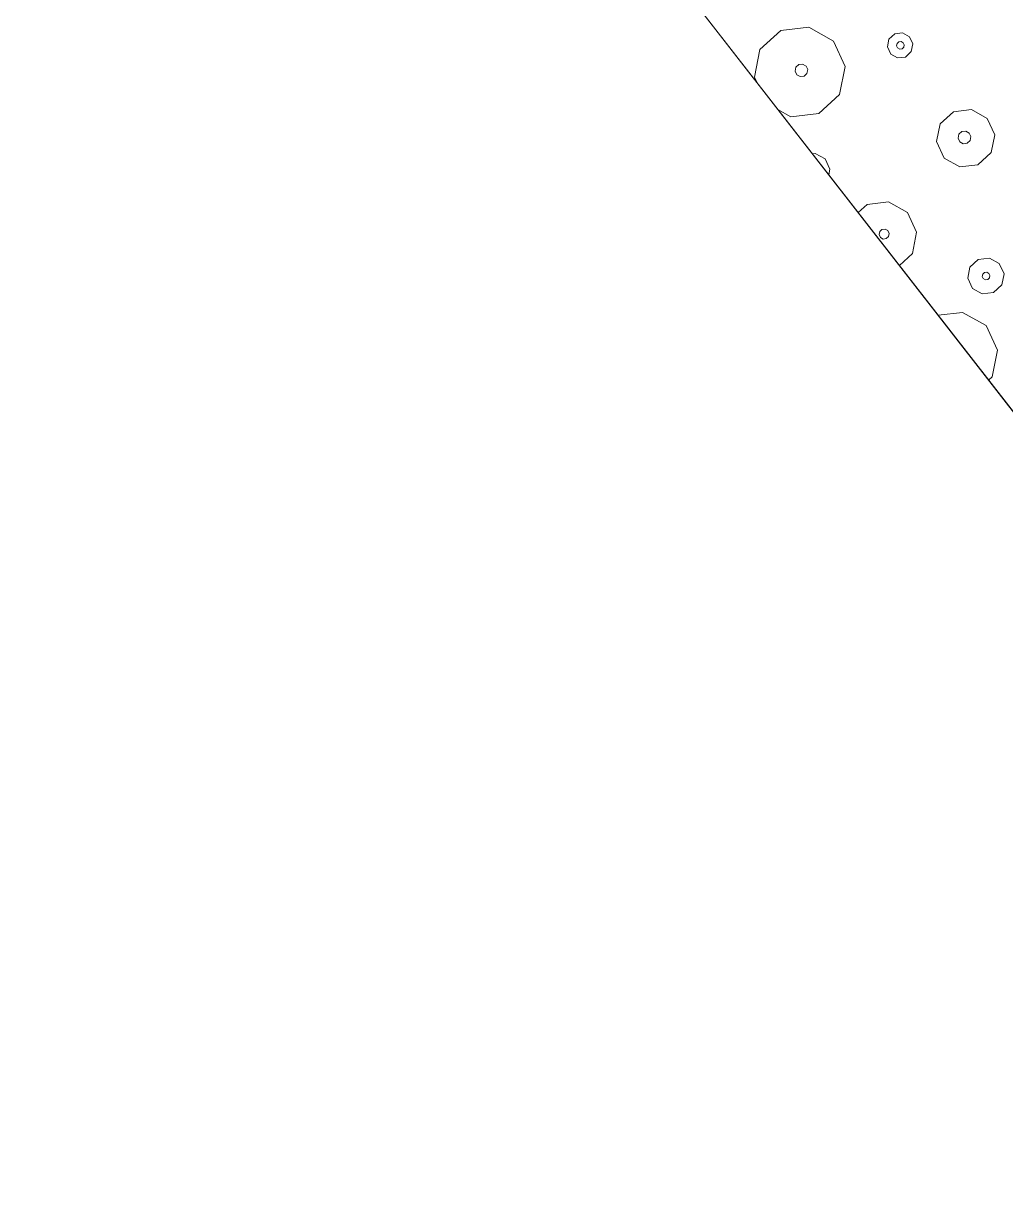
# Model space of a CAD drawing. Header units: metres. Extents: x -2858 to 512, y -1995 to 1252.
# Drawn here: x -582.35 to -578.04, y 421.95 to 427.06 of the extents above; entities that cross this region are included whole.
import ezdxf
from ezdxf.lldxf.tags import DXFTag

# ---------------------------------------------------------------- set-up
doc = ezdxf.new("R2010")
doc.units = ezdxf.units.M
doc.layers.add('Calque commun', color=7, linetype='Continuous')
doc.layers.add('Calque11', color=7, linetype='Continuous')
tags = doc.linetypes.add('HIDDENX2', pattern=[0.75, 0.5, -0.25]).pattern_tags.tags
tags[6:7] = [DXFTag(74, 4), DXFTag(75, 0), DXFTag(340, '0'), DXFTag(46, 1.0), DXFTag(50, 0.0), DXFTag(44, 0.0), DXFTag(45, 0.0)]
tags[4:5] = [DXFTag(74, 4), DXFTag(75, 0), DXFTag(340, '0'), DXFTag(46, 1.0), DXFTag(50, 0.0), DXFTag(44, 0.0), DXFTag(45, 0.0)]

# ---------------------------------------------------------------- blocks, each defined once
blk = doc.blocks.new('geometrebondepartleger')
at = {"layer": 'Calque11', "color": 7, "linetype": 'Continuous', "lineweight": 9}
blk.add_line((150.3457, 147.4392, 79), (130.1803, 35.9078, 79), dxfattribs=at)
blk = doc.blocks.new('pattern')
at = {"layer": 'Calque commun', "color": 54, "linetype": 'Continuous', "lineweight": 9}
for p, q in [((62.9531, 41.8195), (63.0553, 41.8798)), ((63.0553, 41.8798), (63.0761, 41.8778)), ((62.9059, 41.7106), (62.9531, 41.8195)), ((62.9317, 41.5948), (62.9059, 41.7106)), ((62.6846, 41.6184), (62.7272, 41.6436)), ((62.7272, 41.6436), (62.7764, 41.6389)), ((62.7764, 41.6389), (62.8135, 41.6061)), ((62.665, 41.5731), (62.6846, 41.6184)), ((62.7272, 41.5679), (62.7313, 41.5775)), ((62.7313, 41.5775), (62.7402, 41.5827)), ((62.7402, 41.5827), (62.7506, 41.5818)), ((62.7506, 41.5818), (62.7583, 41.5749)), ((62.8135, 41.6061), (62.8242, 41.5579)), ((63.012, 41.5238), (62.9317, 41.5948)), ((62.6757, 41.5248), (62.665, 41.5731)), ((62.7128, 41.4921), (62.6757, 41.5248)), ((62.7294, 41.5578), (62.7272, 41.5679)), ((62.7372, 41.5509), (62.7294, 41.5578)), ((62.7475, 41.5499), (62.7372, 41.5509)), ((62.7565, 41.5552), (62.7475, 41.5499)), ((62.7606, 41.5647), (62.7565, 41.5552)), ((62.7583, 41.5749), (62.7606, 41.5647)), ((62.8242, 41.5579), (62.8046, 41.5125)), ((62.762, 41.4874), (62.7128, 41.4921)), ((62.8046, 41.5125), (62.762, 41.4874)), ((62.2584, 41.1818), (62.3265, 41.2221)), ((62.3265, 41.2221), (62.4052, 41.2146)), ((62.804, 41.2115), (62.8857, 41.2597)), ((62.8857, 41.2597), (62.963, 41.2524)), ((62.2269, 41.1093), (62.2584, 41.1818)), ((62.4052, 41.2146), (62.4646, 41.1622)), ((62.7662, 41.1244), (62.804, 41.2115)), ((62.3342, 41.1093), (62.3491, 41.1181)), ((62.3491, 41.1181), (62.3663, 41.1164)), ((62.3663, 41.1164), (62.3793, 41.105)), ((62.4646, 41.1622), (62.4817, 41.085)), ((62.7869, 41.0317), (62.7662, 41.1244)), ((62.8825, 41.113), (62.888, 41.1257)), ((62.888, 41.1257), (62.8999, 41.1327)), ((62.8999, 41.1327), (62.9137, 41.1314)), ((62.9137, 41.1314), (62.9241, 41.1223)), ((62.9241, 41.1223), (62.9271, 41.1088)), ((62.2441, 41.032), (62.2269, 41.1093)), ((62.3273, 41.0934), (62.3342, 41.1093)), ((62.3311, 41.0765), (62.3273, 41.0934)), ((62.3441, 41.0651), (62.3311, 41.0765)), ((62.3613, 41.0634), (62.3441, 41.0651)), ((62.3762, 41.0722), (62.3613, 41.0634)), ((62.3831, 41.0881), (62.3762, 41.0722)), ((62.3793, 41.105), (62.3831, 41.0881)), ((62.4817, 41.085), (62.4503, 41.0124)), ((62.8855, 41.0995), (62.8825, 41.113)), ((62.8959, 41.0903), (62.8855, 41.0995)), ((62.9096, 41.089), (62.8959, 41.0903)), ((62.9216, 41.0961), (62.9096, 41.089)), ((62.9271, 41.1088), (62.9216, 41.0961)), ((62.3034, 40.9797), (62.2441, 41.032)), ((62.858, 40.9689), (62.7869, 41.0317)), ((62.3822, 40.9722), (62.3034, 40.9797)), ((62.4503, 41.0124), (62.3822, 40.9722)), ((62.9108, 40.9639), (62.858, 40.9689)), ((62.8322, 40.6988), (62.8519, 40.7442)), ((62.8519, 40.7442), (62.8734, 40.7569)), ((62.2011, 40.6493), (62.2309, 40.6669)), ((62.2309, 40.6669), (62.2654, 40.6636)), ((62.2654, 40.6636), (62.2913, 40.6407)), ((62.843, 40.6505), (62.8322, 40.6988)), ((62.1874, 40.6176), (62.2011, 40.6493)), ((62.1949, 40.5838), (62.1874, 40.6176)), ((62.2252, 40.6147), (62.2293, 40.6242)), ((62.2274, 40.6046), (62.2252, 40.6147)), ((62.2352, 40.5977), (62.2274, 40.6046)), ((62.2293, 40.6242), (62.2382, 40.6295)), ((62.2382, 40.6295), (62.2486, 40.6285)), ((62.2486, 40.6285), (62.2563, 40.6217)), ((62.2586, 40.6115), (62.2545, 40.602)), ((62.2563, 40.6217), (62.2586, 40.6115)), ((62.2989, 40.6069), (62.2851, 40.5752)), ((62.2913, 40.6407), (62.2989, 40.6069)), ((62.8526, 40.642), (62.843, 40.6505)), ((62.2208, 40.5609), (62.1949, 40.5838)), ((62.2553, 40.5576), (62.2208, 40.5609)), ((62.2455, 40.5967), (62.2352, 40.5977)), ((62.2545, 40.602), (62.2455, 40.5967)), ((62.2851, 40.5752), (62.2553, 40.5576)), ((62.4729, 40.495), (62.5793, 40.5578)), ((62.5793, 40.5578), (62.7023, 40.5461)), ((62.7023, 40.5461), (62.795, 40.4643)), ((62.4237, 40.3816), (62.4729, 40.495)), ((62.795, 40.4643), (62.8091, 40.4011)), ((62.4506, 40.2609), (62.4237, 40.3816)), ((62.5849, 40.3658), (62.5918, 40.3817)), ((62.5887, 40.3489), (62.5849, 40.3658)), ((62.6016, 40.3375), (62.5887, 40.3489)), ((62.5918, 40.3817), (62.6067, 40.3905)), ((62.6067, 40.3905), (62.6239, 40.3889)), ((62.6239, 40.3889), (62.6369, 40.3774)), ((62.6406, 40.3605), (62.6338, 40.3447)), ((62.6369, 40.3774), (62.6406, 40.3605)), ((62.6189, 40.3359), (62.6016, 40.3375)), ((62.6338, 40.3447), (62.6189, 40.3359)), ((62.5432, 40.1791), (62.4506, 40.2609)), ((62.7821, 40.2518), (62.7727, 40.2302)), ((62.7727, 40.2302), (62.6663, 40.1674)), ((62.6663, 40.1674), (62.5432, 40.1791))]:
    blk.add_line(p, q, dxfattribs=at)
at = {"layer": 'Calque commun', "color": 7, "linetype": 'Continuous', "lineweight": 9}
mesh = blk.add_polyface(dxfattribs=at)
corners = [(70.8497, 113.5412), (53.8349, 19.1692), (74.7282, 106.3237), (76.0435, 113.5984), (74.769, 106.1763), (58.8077, 18.2701), (114.1703, 105.207), (114.1703, 98.5387)]
mesh.append_faces([[corners[k] for k in face] for face in [(3, 4, 6)]], dxfattribs={"vtx0": -1, "vtx1": -1, "color": 7})
mesh.append_faces([[corners[k] for k in face] for face in [(3, 2, 4)]], dxfattribs={"vtx0": -1, "vtx2": -1, "color": 7})
mesh.append_faces([[corners[k] for k in face] for face in [(5, 2, 1)]], dxfattribs={"vtx1": -1, "color": 7})
mesh.append_faces([[corners[k] for k in face] for face in [(0, 1, 2), (3, 0, 2)]], dxfattribs={"vtx1": -1, "vtx2": -1, "color": 7})
mesh.append_faces([[corners[k] for k in face] for face in [(4, 7, 6)]], dxfattribs={"vtx2": -1, "color": 7})

msp = doc.modelspace()

# ---------------------------------------------------------------- linework, layer by layer
at = {"layer": 'Calque commun', "color": 3, "linetype": 'HIDDENX2', "lineweight": 18, "extrusion": (0, 0, -1)}
for centre, radius, start, end in [((492.6784, 547.6026), 120.3746, 259.883419, 322.052272), ((494.5277, 544.1418), 162.6468, 258.823451, 321.396966), ((494.5277, 544.1418), 162.6468, 258.823451, 321.396966), ((494.5277, 544.1418), 162.6468, 258.823451, 321.396966)]:
    msp.add_arc(centre, radius, start, end, dxfattribs=at)

# ---------------------------------------------------------------- block references
at = {"layer": 'Calque commun', "color": 0, "linetype": 'ByBlock', "lineweight": -2, "rotation": 228.1617603435354}
for name, p in [('geometrebondepartleger', (-528.8356, 560.3039)), ('pattern', (-567.2453, 500.4263))]:
    msp.add_blockref(name, p, dxfattribs=at)

doc.saveas('drawing.dxf')
